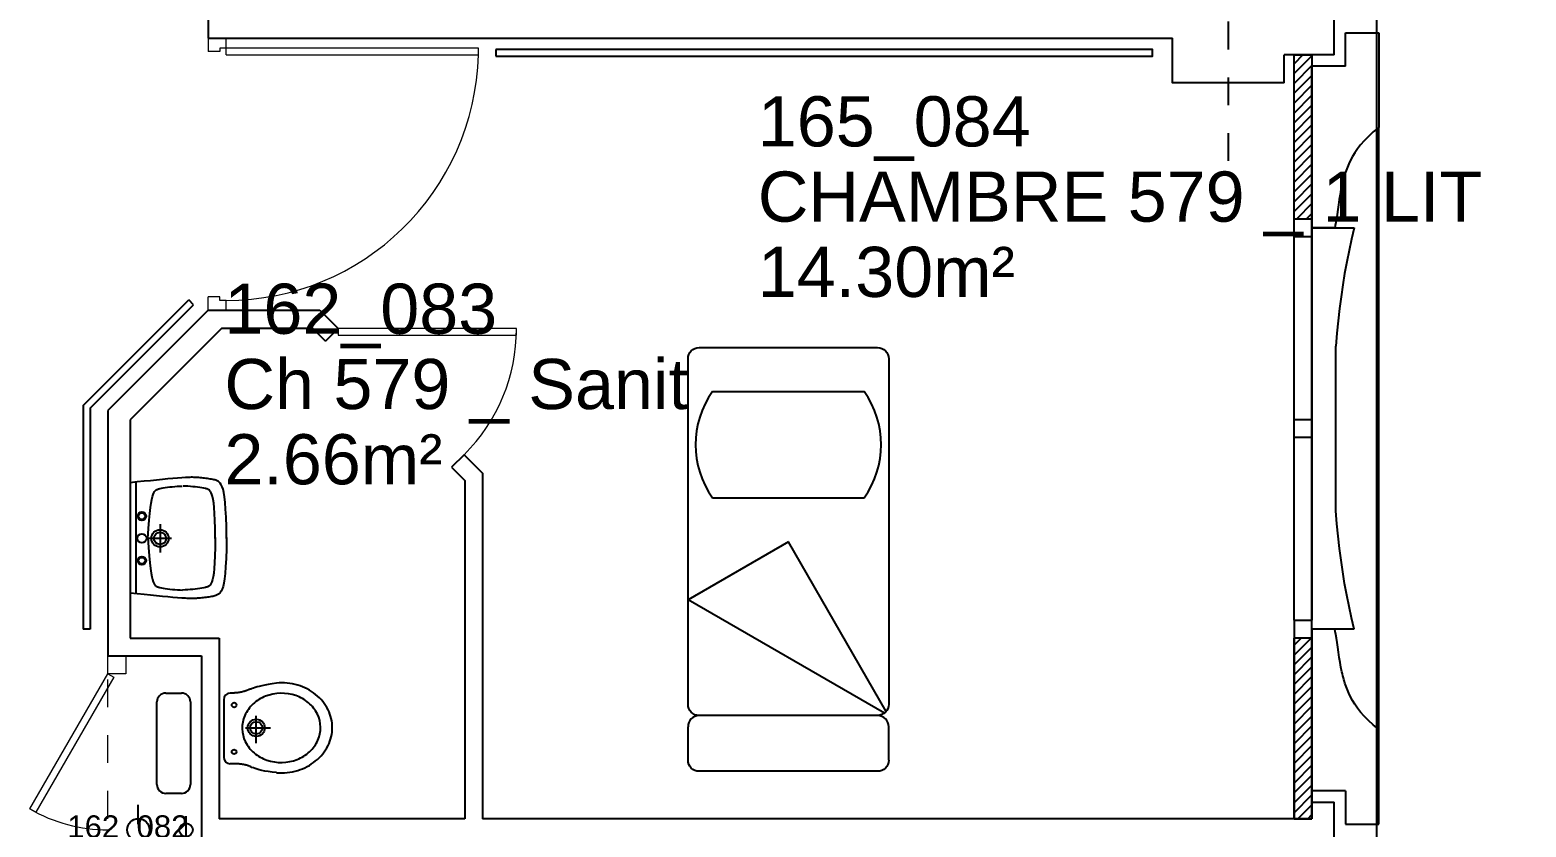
# Model space of a CAD drawing. Header units: metres. Extents: x -5 to 211, y -2 to 116.
# Drawn here: x 161.25 to 167.96, y 81.76 to 85.33 of the extents above; entities that cross this region are included whole.
import ezdxf

# ---------------------------------------------------------------- set-up
doc = ezdxf.new("R2010")
doc.units = ezdxf.units.M
doc.header["$MEASUREMENT"] = 0
doc.linetypes.add('CACHÉ', pattern=[0.25, 0.125, -0.125])
doc.linetypes.add('CONTINU', pattern=[0])
doc.layers.get('0').update_dxf_attribs({"linetype": 'CONTINUOUS'})
for name, color, linetype in [('001 axes', 1, 'CONTINUOUS'), ('004 isolation', 7, 'CONTINUOUS'), ('006 sanitaire', 5, 'CONTINUOUS'), ('009 main courante', 171, 'CONTINUOUS'), ('400 Lits', 150, 'CONTINUOUS'), ('A_CHASS', 4, 'CONTINUOUS'), ('A_Etiqu_Gaine', 8, 'CONTINUOUS'), ('A_Etiqu_Gaine_code', 8, 'CONTINUOUS'), ('A_Etiqu_Local', 8, 'CONTINUOUS'), ('A_MURS_ALÈG', 7, 'CONTINU'), ('A_MURS_CLOI', 7, 'CONTINUOUS'), ('A_MURS_STRU', 7, 'CONTINU'), ('CONTOUR', 54, 'CONTINUOUS')]:
    doc.layers.add(name, color=color, linetype=linetype)
doc.layers.add('A_PORT', color=8, linetype='CONTINUOUS', lineweight=0)
doc.styles.add('Attribut', font='arial.ttf')

# ---------------------------------------------------------------- blocks, each defined once
blk = doc.blocks.new('A_Etiqu_Local')
at = {"style": 'Attribut', "flags": 1}
for tag, p in [('CODE_HOPITAL', (-0.4463, 1.9645)), ('CODE_SITE', (-0.4463, 1.7395)), ('CODE_BATIMENT', (-0.4463, 1.5145)), ('CODE_SECTEUR', (-0.4463, 1.2895)), ('CODE_ETAGE', (-0.4463, 1.0645)), ('NOM_NORMALISE', (-0.4463, -0.843)), ('SECTEUR_ACTIVITE', (-0.4463, -1.068)), ('SOUS_SECTEUR_ACTIVITE', (-0.4463, -1.293)), ('VOLUME', (-0.4463, -1.518)), ('SERVICE', (-0.4463, -1.743)), ('CODE_UG', (-0.4463, -1.968)), ('CODE_UA', (-0.4463, -2.193)), ('CODE_POLE', (-0.4463, -2.418)), ('OCCUPANT_EXTERNE', (-0.4463, -2.643)), ('DISPONIBILITE', (-0.4463, -2.868)), ('ACCES_HANDICAPES', (-0.4463, -3.093)), ('NATURE_SOL', (-0.4463, -3.318)), ('RISQUE_LABORATOIRE', (-0.4463, -3.543)), ('AMIANTE', (-0.4463, -3.768))]:
    blk.add_attdef(tag, p, '', height=0.15, dxfattribs=at)
at = {"layer": 'A_Etiqu_Local', "style": 'Attribut'}
for tag, p in [('CODE_PIECE', (-0.4437, 0.5281)), ('NOM_USAGE', (-0.4437, 0.1906)), ('SURFACE', (-0.4437, -0.1469))]:
    blk.add_attdef(tag, p, '', height=0.225, dxfattribs=at)
blk = doc.blocks.new('A_Etiqu_Gaine')
at = {"style": 'Attribut', "flags": 1}
for tag, p in [('CODE_HOPITAL', (-0.4323, 0.8651)), ('CODE_SITE', (-0.4323, 0.7151)), ('CODE_BATIMENT', (-0.4323, 0.5651)), ('CODE_SECTEUR', (-0.4323, 0.4151)), ('CODE_ETAGE', (-0.4323, 0.2651)), ('NOM_NORMALISE', (-0.4323, -0.3349)), ('SECTEUR_ACTIVITE', (-0.4323, -0.4849)), ('SOUS_SECTEUR_ACTIVITE', (-0.4323, -0.6349)), ('SURFACE', (-0.4323, -0.7849)), ('CODE_UG', (-0.4323, -0.9349)), ('CODE_POLE', (-0.4323, -1.0849)), ('AMIANTE', (-0.4323, -1.2349))]:
    blk.add_attdef(tag, p, '', height=0.1, dxfattribs=at)
at = {"layer": 'A_Etiqu_Gaine', "style": 'Attribut'}
blk.add_attdef('NOM_USAGE', (-0.4323, -0.1849), '', height=0.1, dxfattribs=at)
at = {"layer": 'A_Etiqu_Gaine_code', "style": 'Attribut'}
blk.add_attdef('CODE_PIECE', (-0.4323, -0.0349), '', height=0.1, dxfattribs=at)

msp = doc.modelspace()

# ---------------------------------------------------------------- linework, layer by layer
at = {"layer": '001 axes', "color": 8, "linetype": 'CACHÉ'}
msp.add_line((166.6252, 84.7462), (166.6252, 85.9462), dxfattribs=at)
at = {"layer": '004 isolation', "color": 8, "linetype": 'Continuous'}
for p, q in [((166.9597, 85.2217), (166.9202, 85.1822)), ((166.9202, 85.2217), (167.0002, 85.2217)), ((166.9202, 84.4065), (166.9202, 85.2217)), ((167.0002, 85.2217), (167.0002, 84.4065)), ((166.9202, 85.138), (167.0002, 85.218)), ((167.0002, 85.1738), (166.9202, 85.0938)), ((166.9202, 85.0496), (167.0002, 85.1296)), ((167.0002, 85.0854), (166.9202, 85.0054)), ((166.9202, 84.9612), (167.0002, 85.0412)), ((167.0002, 84.997), (166.9202, 84.917)), ((166.9202, 84.8728), (167.0002, 84.9528)), ((167.0002, 84.9086), (166.9202, 84.8286)), ((166.9202, 84.7844), (167.0002, 84.8644)), ((167.0002, 84.8202), (166.9202, 84.7402)), ((166.9202, 84.696), (167.0002, 84.776)), ((167.0002, 84.7318), (166.9202, 84.6518)), ((166.9202, 84.6076), (167.0002, 84.6876)), ((167.0002, 84.6434), (166.9202, 84.5634)), ((166.9202, 84.5193), (167.0002, 84.5992)), ((167.0002, 84.5551), (166.9316, 84.4865)), ((166.9202, 84.4865), (167.0002, 84.4865)), ((166.9758, 84.4865), (167.0002, 84.5108)), ((167.0002, 84.4065), (166.9202, 84.4065)), ((166.9202, 82.6865), (166.9202, 81.7965)), ((166.9202, 82.6865), (167.0002, 82.6865)), ((167.0002, 81.7965), (167.0002, 82.6865)), ((166.952, 82.6065), (166.9202, 82.5747)), ((166.9202, 82.5305), (166.9961, 82.6065)), ((166.9202, 81.7965), (166.9202, 82.6065)), ((167.0002, 82.6065), (166.9202, 82.6065)), ((167.0002, 82.6065), (167.0002, 81.7965)), ((167.0002, 82.5663), (166.9202, 82.4863)), ((166.9202, 82.4421), (167.0002, 82.5221)), ((167.0002, 82.4779), (166.9202, 82.3979)), ((166.9202, 82.3537), (167.0002, 82.4337)), ((167.0002, 82.3895), (166.9202, 82.3095)), ((166.9202, 82.2654), (167.0002, 82.3453)), ((167.0002, 82.3011), (166.9202, 82.2211)), ((166.9202, 82.177), (167.0002, 82.257)), ((167.0002, 82.2127), (166.9202, 82.1327)), ((166.9202, 82.0886), (167.0002, 82.1686)), ((167.0002, 82.1244), (166.9202, 82.0444)), ((166.9202, 82.0002), (167.0002, 82.0802)), ((167.0002, 82.036), (166.9202, 81.956)), ((166.9202, 81.9118), (167.0002, 81.9918)), ((167.0002, 81.9476), (166.9202, 81.8676)), ((166.9202, 81.8234), (167.0002, 81.9034)), ((167.0002, 81.8713), (167.1002, 81.8713)), ((167.1002, 81.6216), (167.1002, 81.8713)), ((167.0002, 81.8592), (166.9374, 81.7965)), ((166.9817, 81.7965), (167.0002, 81.815)), ((166.9202, 81.7965), (167.0002, 81.7965))]:
    msp.add_line(p, q, dxfattribs=at)
at = {"layer": '006 sanitaire', "color": 8, "linetype": 'Continuous'}
for p, q in [((161.7316, 83.3065), (161.7002, 83.3034)), ((161.7002, 83.3034), (161.7002, 82.808)), ((161.7251, 83.3034), (161.7251, 82.808)), ((161.7619, 83.3095), (161.7316, 83.3065)), ((161.7909, 83.3124), (161.7619, 83.3095)), ((161.8186, 83.3152), (161.7909, 83.3124)), ((161.8447, 83.3178), (161.8186, 83.3152)), ((161.8235, 83.2744), (161.8262, 83.2753)), ((161.8262, 83.2753), (161.8291, 83.2761)), ((161.8291, 83.2761), (161.8324, 83.2769)), ((161.8324, 83.2769), (161.8397, 83.2785)), ((161.8397, 83.2785), (161.848, 83.2801)), ((161.8692, 83.3202), (161.8447, 83.3178)), ((161.848, 83.2801), (161.8573, 83.2815)), ((161.8573, 83.2815), (161.8672, 83.283)), ((161.8672, 83.283), (161.8777, 83.2843)), ((161.8918, 83.3223), (161.8692, 83.3202)), ((161.8777, 83.2843), (161.8886, 83.2854)), ((161.8886, 83.2854), (161.8997, 83.2864)), ((161.9125, 83.3241), (161.8918, 83.3223)), ((161.8997, 83.2864), (161.9108, 83.2872)), ((161.9108, 83.2872), (161.9219, 83.2878)), ((161.9311, 83.3255), (161.9125, 83.3241)), ((161.9219, 83.2878), (161.9326, 83.2882)), ((161.9474, 83.3266), (161.9311, 83.3255)), ((161.9477, 83.2878), (161.937, 83.2882)), ((161.9547, 83.327), (161.9474, 83.3266)), ((161.9588, 83.2872), (161.9477, 83.2878)), ((161.9615, 83.3272), (161.9547, 83.327)), ((161.9699, 83.2864), (161.9588, 83.2872)), ((161.9679, 83.3274), (161.9615, 83.3272)), ((161.974, 83.3275), (161.9679, 83.3274)), ((161.981, 83.2854), (161.9699, 83.2864)), ((161.9798, 83.3275), (161.974, 83.3275)), ((161.9854, 83.3273), (161.9798, 83.3275)), ((161.9919, 83.2843), (161.981, 83.2854)), ((161.991, 83.3271), (161.9854, 83.3273)), ((161.9966, 83.3268), (161.991, 83.3271)), ((162.0024, 83.283), (161.9919, 83.2843)), ((162.0023, 83.3264), (161.9966, 83.3268)), ((162.0083, 83.326), (162.0023, 83.3264)), ((162.0124, 83.2815), (162.0024, 83.283)), ((162.0144, 83.3254), (162.0083, 83.326)), ((162.0216, 83.2801), (162.0124, 83.2815)), ((162.0208, 83.3248), (162.0144, 83.3254)), ((162.0273, 83.3241), (162.0208, 83.3248)), ((162.0299, 83.2785), (162.0216, 83.2801)), ((162.0339, 83.3234), (162.0273, 83.3241)), ((162.0372, 83.2769), (162.0299, 83.2785)), ((162.0404, 83.3226), (162.0339, 83.3234)), ((162.0405, 83.2761), (162.0372, 83.2769)), ((162.0469, 83.3217), (162.0404, 83.3226)), ((162.0434, 83.2753), (162.0405, 83.2761)), ((162.0461, 83.2744), (162.0434, 83.2753)), ((162.0532, 83.3208), (162.0469, 83.3217)), ((162.0592, 83.3198), (162.0532, 83.3208)), ((162.065, 83.3188), (162.0592, 83.3198)), ((162.0703, 83.3178), (162.065, 83.3188)), ((162.0751, 83.3167), (162.0703, 83.3178)), ((162.0796, 83.3156), (162.0751, 83.3167)), ((162.0836, 83.3144), (162.0796, 83.3156)), ((162.0873, 83.313), (162.0836, 83.3144)), ((162.0906, 83.3115), (162.0873, 83.313)), ((162.0937, 83.3099), (162.0906, 83.3115)), ((162.0966, 83.308), (162.0937, 83.3099)), ((162.0992, 83.3058), (162.0966, 83.308)), ((162.1017, 83.3034), (162.0992, 83.3058)), ((162.1041, 83.3006), (162.1017, 83.3034)), ((162.1086, 83.294), (162.1041, 83.3006)), ((162.1128, 83.2853), (162.1086, 83.294)), ((162.1167, 83.2738), (162.1128, 83.2853)), ((161.7908, 83.1914), (161.7937, 83.2121)), ((161.7937, 83.2121), (161.7967, 83.2286)), ((161.7967, 83.2286), (161.7997, 83.2413)), ((161.7997, 83.2413), (161.8028, 83.251)), ((161.8028, 83.251), (161.806, 83.2583)), ((161.806, 83.2583), (161.8093, 83.2637)), ((161.8093, 83.2637), (161.811, 83.2659)), ((161.811, 83.2659), (161.8128, 83.2678)), ((161.8128, 83.2678), (161.8147, 83.2695)), ((161.8147, 83.2695), (161.8166, 83.271)), ((161.8166, 83.271), (161.8187, 83.2722)), ((161.8187, 83.2722), (161.821, 83.2734)), ((161.821, 83.2734), (161.8235, 83.2744)), ((162.0486, 83.2734), (162.0461, 83.2744)), ((162.0509, 83.2722), (162.0486, 83.2734)), ((162.053, 83.271), (162.0509, 83.2722)), ((162.055, 83.2695), (162.053, 83.271)), ((162.0568, 83.2678), (162.055, 83.2695)), ((162.0586, 83.2659), (162.0568, 83.2678)), ((162.0603, 83.2637), (162.0586, 83.2659)), ((162.0636, 83.2583), (162.0603, 83.2637)), ((162.0667, 83.251), (162.0636, 83.2583)), ((162.0697, 83.2413), (162.0667, 83.251)), ((162.0723, 83.2286), (162.0697, 83.2413)), ((162.0747, 83.2121), (162.0723, 83.2286)), ((162.0768, 83.1914), (162.0747, 83.2121)), ((162.1201, 83.2587), (162.1167, 83.2738)), ((162.1232, 83.2394), (162.1201, 83.2587)), ((162.1259, 83.2151), (162.1232, 83.2394)), ((162.1281, 83.1851), (162.1259, 83.2151)), ((161.7849, 83.1347), (161.7878, 83.1658)), ((161.7878, 83.1658), (161.7908, 83.1914)), ((162.0785, 83.1658), (162.0768, 83.1914)), ((162.0798, 83.1347), (162.0785, 83.1658)), ((162.1299, 83.1487), (162.1281, 83.1851)), ((162.1312, 83.1051), (162.1299, 83.1487)), ((161.779, 83.0535), (161.782, 83.0975)), ((161.782, 83.0975), (161.7849, 83.1347)), ((161.8337, 83.117), (161.8337, 82.9905)), ((162.0807, 83.0975), (162.0798, 83.1347)), ((162.0811, 83.0535), (162.0807, 83.0975)), ((162.1319, 83.0537), (162.1312, 83.1051)), ((161.779, 83.0569), (161.782, 83.0129)), ((161.782, 83.0129), (161.7849, 82.9757)), ((161.8848, 83.0537), (161.7827, 83.0537)), ((162.0807, 83.0129), (162.0798, 82.9757)), ((162.0811, 83.0569), (162.0807, 83.0129)), ((162.1319, 83.0577), (162.1312, 83.0062)), ((161.7849, 82.9757), (161.7878, 82.9445)), ((161.7878, 82.9445), (161.7908, 82.9189)), ((162.0785, 82.9445), (162.0768, 82.9189)), ((162.0798, 82.9757), (162.0785, 82.9445)), ((162.1299, 82.9627), (162.1281, 82.9263)), ((162.1312, 83.0062), (162.1299, 82.9627)), ((161.7908, 82.9189), (161.7937, 82.8982)), ((161.7937, 82.8982), (161.7967, 82.8818)), ((161.7967, 82.8818), (161.7997, 82.869)), ((162.0723, 82.8818), (162.0697, 82.869)), ((162.0747, 82.8982), (162.0723, 82.8818)), ((162.0768, 82.9189), (162.0747, 82.8982)), ((162.1259, 82.8963), (162.1232, 82.872)), ((162.1281, 82.9263), (162.1259, 82.8963)), ((161.7316, 82.8049), (161.7002, 82.808)), ((161.7997, 82.869), (161.8028, 82.8593)), ((161.8028, 82.8593), (161.806, 82.8521)), ((161.806, 82.8521), (161.8093, 82.8466)), ((161.8093, 82.8466), (161.811, 82.8444)), ((161.811, 82.8444), (161.8128, 82.8425)), ((161.8128, 82.8425), (161.8147, 82.8408)), ((161.8147, 82.8408), (161.8166, 82.8394)), ((161.8166, 82.8394), (161.8187, 82.8381)), ((161.8187, 82.8381), (161.821, 82.837)), ((161.821, 82.837), (161.8235, 82.836)), ((161.8235, 82.836), (161.8262, 82.8351)), ((161.8262, 82.8351), (161.8291, 82.8342)), ((161.8291, 82.8342), (161.8324, 82.8334)), ((161.8324, 82.8334), (161.8397, 82.8318)), ((161.8397, 82.8318), (161.848, 82.8303)), ((161.848, 82.8303), (161.8573, 82.8288)), ((161.8573, 82.8288), (161.8673, 82.8274)), ((161.8673, 82.8274), (161.878, 82.8261)), ((161.878, 82.8261), (161.8891, 82.8249)), ((161.8891, 82.8249), (161.9004, 82.8239)), ((161.9004, 82.8239), (161.9119, 82.8231)), ((161.9119, 82.8231), (161.9235, 82.8225)), ((161.9235, 82.8225), (161.9348, 82.8221)), ((161.9461, 82.8225), (161.9348, 82.8221)), ((161.9577, 82.8231), (161.9461, 82.8225)), ((161.9692, 82.8239), (161.9577, 82.8231)), ((161.9806, 82.8249), (161.9692, 82.8239)), ((161.9916, 82.8261), (161.9806, 82.8249)), ((162.0023, 82.8274), (161.9916, 82.8261)), ((162.0123, 82.8288), (162.0023, 82.8274)), ((162.0216, 82.8303), (162.0123, 82.8288)), ((162.0299, 82.8318), (162.0216, 82.8303)), ((162.0372, 82.8334), (162.0299, 82.8318)), ((162.0405, 82.8342), (162.0372, 82.8334)), ((162.0434, 82.8351), (162.0405, 82.8342)), ((162.0461, 82.836), (162.0434, 82.8351)), ((162.0486, 82.837), (162.0461, 82.836)), ((162.0509, 82.8381), (162.0486, 82.837)), ((162.053, 82.8394), (162.0509, 82.8381)), ((162.055, 82.8408), (162.053, 82.8394)), ((162.0568, 82.8425), (162.055, 82.8408)), ((162.0586, 82.8444), (162.0568, 82.8425)), ((162.0603, 82.8466), (162.0586, 82.8444)), ((162.0636, 82.8521), (162.0603, 82.8466)), ((162.0667, 82.8593), (162.0636, 82.8521)), ((162.0697, 82.869), (162.0667, 82.8593)), ((162.0992, 82.8056), (162.0966, 82.8034)), ((162.1017, 82.808), (162.0992, 82.8056)), ((162.1041, 82.8107), (162.1017, 82.808)), ((162.1086, 82.8174), (162.1041, 82.8107)), ((162.1128, 82.8261), (162.1086, 82.8174)), ((162.1167, 82.8376), (162.1128, 82.8261)), ((162.1201, 82.8527), (162.1167, 82.8376)), ((162.1232, 82.872), (162.1201, 82.8527)), ((161.7619, 82.8019), (161.7316, 82.8049)), ((161.7909, 82.799), (161.7619, 82.8019)), ((161.8186, 82.7962), (161.7909, 82.799)), ((161.8447, 82.7936), (161.8186, 82.7962)), ((161.8692, 82.7912), (161.8447, 82.7936)), ((161.8918, 82.7891), (161.8692, 82.7912)), ((161.9125, 82.7873), (161.8918, 82.7891)), ((161.9311, 82.7859), (161.9125, 82.7873)), ((161.9474, 82.7848), (161.9311, 82.7859)), ((161.9547, 82.7844), (161.9474, 82.7848)), ((161.9615, 82.7842), (161.9547, 82.7844)), ((161.9679, 82.784), (161.9615, 82.7842)), ((161.974, 82.7839), (161.9679, 82.784)), ((161.9798, 82.7839), (161.974, 82.7839)), ((161.9854, 82.7841), (161.9798, 82.7839)), ((161.991, 82.7843), (161.9854, 82.7841)), ((161.9966, 82.7846), (161.991, 82.7843)), ((162.0023, 82.785), (161.9966, 82.7846)), ((162.0083, 82.7854), (162.0023, 82.785)), ((162.0144, 82.786), (162.0083, 82.7854)), ((162.0208, 82.7866), (162.0144, 82.786)), ((162.0273, 82.7873), (162.0208, 82.7866)), ((162.0339, 82.788), (162.0273, 82.7873)), ((162.0404, 82.7888), (162.0339, 82.788)), ((162.0469, 82.7897), (162.0404, 82.7888)), ((162.0532, 82.7906), (162.0469, 82.7897)), ((162.0592, 82.7916), (162.0532, 82.7906)), ((162.065, 82.7926), (162.0592, 82.7916)), ((162.0703, 82.7936), (162.065, 82.7926)), ((162.0751, 82.7947), (162.0703, 82.7936)), ((162.0796, 82.7958), (162.0751, 82.7947)), ((162.0836, 82.797), (162.0796, 82.7958)), ((162.0873, 82.7984), (162.0836, 82.797)), ((162.0906, 82.7999), (162.0873, 82.7984)), ((162.0937, 82.8015), (162.0906, 82.7999)), ((162.0966, 82.8034), (162.0937, 82.8015)), ((162.3558, 82.404), (162.3365, 82.4011)), ((161.8597, 82.3599), (161.9297, 82.3599)), ((162.1517, 82.3601), (162.1486, 82.36)), ((162.1565, 82.3601), (162.1517, 82.3601)), ((162.1611, 82.3601), (162.1565, 82.3601)), ((162.1655, 82.3602), (162.1611, 82.3601)), ((162.1699, 82.3603), (162.1655, 82.3602)), ((162.1742, 82.3605), (162.1699, 82.3603)), ((162.1785, 82.3608), (162.1742, 82.3605)), ((162.1827, 82.3612), (162.1785, 82.3608)), ((162.187, 82.3618), (162.1827, 82.3612)), ((162.1914, 82.3625), (162.187, 82.3618)), ((162.1958, 82.3634), (162.1914, 82.3625)), ((162.198, 82.3639), (162.1958, 82.3634)), ((162.2003, 82.3644), (162.198, 82.3639)), ((162.2026, 82.365), (162.2003, 82.3644)), ((162.2049, 82.3656), (162.2026, 82.365)), ((162.2072, 82.3663), (162.2049, 82.3656)), ((162.2094, 82.367), (162.2072, 82.3663)), ((162.2117, 82.3677), (162.2094, 82.367)), ((162.2139, 82.3684), (162.2117, 82.3677)), ((162.2161, 82.3691), (162.2139, 82.3684)), ((162.2182, 82.3699), (162.2161, 82.3691)), ((162.2203, 82.3706), (162.2182, 82.3699)), ((162.2223, 82.3713), (162.2203, 82.3706)), ((162.2244, 82.3721), (162.2223, 82.3713)), ((162.2264, 82.3728), (162.2244, 82.3721)), ((162.2285, 82.3736), (162.2264, 82.3728)), ((162.2307, 82.3744), (162.2285, 82.3736)), ((162.2329, 82.3753), (162.2307, 82.3744)), ((162.2352, 82.3761), (162.2329, 82.3753)), ((162.2377, 82.3771), (162.2352, 82.3761)), ((162.2403, 82.378), (162.2377, 82.3771)), ((162.246, 82.3801), (162.2403, 82.378)), ((162.2526, 82.3823), (162.246, 82.3801)), ((162.2602, 82.3847), (162.2526, 82.3823)), ((162.269, 82.3872), (162.2602, 82.3847)), ((162.2791, 82.3898), (162.269, 82.3872)), ((162.2908, 82.3925), (162.2791, 82.3898)), ((162.3041, 82.3953), (162.2908, 82.3925)), ((162.3193, 82.3982), (162.3041, 82.3953)), ((162.3365, 82.4011), (162.3193, 82.3982)), ((161.8197, 81.9499), (161.8197, 82.3199)), ((161.9697, 82.3199), (161.9697, 81.9499)), ((162.1197, 82.33), (162.1197, 82.0728)), ((162.2167, 82.2039), (162.329, 82.2039)), ((162.2655, 82.1355), (162.2655, 82.2576)), ((162.1517, 82.0427), (162.1486, 82.0428)), ((162.1565, 82.0427), (162.1517, 82.0427)), ((162.1611, 82.0427), (162.1565, 82.0427)), ((162.1655, 82.0427), (162.1611, 82.0427)), ((162.1699, 82.0426), (162.1655, 82.0427)), ((162.1742, 82.0425), (162.1699, 82.0426)), ((162.1785, 82.0424), (162.1742, 82.0425)), ((162.1827, 82.0422), (162.1785, 82.0424)), ((162.187, 82.0419), (162.1827, 82.0422)), ((162.1914, 82.0415), (162.187, 82.0419)), ((162.1958, 82.0411), (162.1914, 82.0415)), ((162.198, 82.0408), (162.1958, 82.0411)), ((162.2003, 82.0406), (162.198, 82.0408)), ((162.2026, 82.0402), (162.2003, 82.0406)), ((162.2049, 82.0399), (162.2026, 82.0402)), ((162.2072, 82.0395), (162.2049, 82.0399)), ((162.2094, 82.0391), (162.2072, 82.0395)), ((162.2117, 82.0387), (162.2094, 82.0391)), ((162.2139, 82.0383), (162.2117, 82.0387)), ((162.2161, 82.0378), (162.2139, 82.0383)), ((162.2182, 82.0372), (162.2161, 82.0378)), ((162.2203, 82.0367), (162.2182, 82.0372)), ((162.2223, 82.036), (162.2203, 82.0367)), ((162.2244, 82.0354), (162.2223, 82.036)), ((162.2264, 82.0347), (162.2244, 82.0354)), ((162.2285, 82.0339), (162.2264, 82.0347)), ((162.2307, 82.0331), (162.2285, 82.0339)), ((162.2329, 82.0322), (162.2307, 82.0331)), ((162.2352, 82.0313), (162.2329, 82.0322)), ((162.2377, 82.0303), (162.2352, 82.0313)), ((162.2403, 82.0292), (162.2377, 82.0303)), ((162.246, 82.0267), (162.2403, 82.0292)), ((162.2526, 82.0241), (162.246, 82.0267)), ((162.2602, 82.0212), (162.2526, 82.0241)), ((162.269, 82.0183), (162.2602, 82.0212)), ((162.2791, 82.0154), (162.269, 82.0183)), ((162.2908, 82.0126), (162.2791, 82.0154)), ((162.3041, 82.0099), (162.2908, 82.0126)), ((162.3193, 82.0075), (162.3041, 82.0099)), ((162.3365, 82.0054), (162.3193, 82.0075)), ((162.3558, 82.0037), (162.3365, 82.0054)), ((161.9297, 81.9099), (161.8597, 81.9099)), ((161.7364, 81.7716), (161.7364, 81.8594)), ((161.9502, 81.808), (161.9502, 81.685))]:
    msp.add_line(p, q, dxfattribs=at)
for centre, radius in [((161.7523, 83.1532), 0.0189), ((161.7523, 83.1532), 0.0144), ((161.7523, 83.0537), 0.0204), ((161.8337, 83.0537), 0.0387), ((161.8337, 83.0537), 0.0274), ((161.7523, 82.9542), 0.0189), ((161.7523, 82.9542), 0.0144), ((162.1658, 82.3064), 0.0105), ((162.2655, 82.2039), 0.0383), ((162.2655, 82.2039), 0.0276), ((162.1658, 82.0964), 0.0105), ((161.7364, 81.7465), 0.05), ((161.9502, 81.7465), 0.03)]:
    msp.add_circle(centre, radius, dxfattribs=at)
for centre, radius, start, end in [((162.3791, 82.1462), 0.2596, 73.7799, 94.98099), ((161.8597, 82.3199), 0.04, 89.99996, 180.00004), ((161.9297, 82.3199), 0.04, 359.99924, 89.99933), ((162.1497, 82.33), 0.03, 92.1835, 180.00001), ((162.3705, 82.1815), 0.1761, 111.2818, 132.63944), ((162.3787, 82.1605), 0.1986, 71.08941, 111.2684), ((162.386, 82.1818), 0.1761, 49.73246, 71.09011), ((162.3868, 82.1727), 0.232, 51.3375, 73.77953), ((162.4025, 82.1923), 0.2069, 26.62296, 51.33762), ((162.3583, 82.1948), 0.1581, 132.63973, 156.06195), ((162.3977, 82.1956), 0.1581, 26.30915, 49.73137), ((162.4276, 82.2049), 0.1787, 359.99999, 26.62297), ((162.3397, 82.2031), 0.1377, 156.0615, 206.3221), ((162.416, 82.2046), 0.1377, 336.0615, 26.28815), ((162.4268, 82.2049), 0.1796, 333.48107, 359.99958), ((162.358, 82.2121), 0.1581, 206.30986, 229.73207), ((162.3973, 82.2129), 0.1581, 312.63973, 336.06195), ((162.1497, 82.0728), 0.03, 180.00001, 267.81647), ((162.3696, 82.2259), 0.1761, 229.73246, 251.09011), ((162.3851, 82.2262), 0.1761, 291.2818, 312.63944), ((162.3997, 82.2184), 0.2098, 308.97884, 333.48144), ((162.3769, 82.2472), 0.1986, 251.08941, 291.29174), ((162.3768, 82.2619), 0.26, 265.53716, 286.69985), ((162.384, 82.2379), 0.2348, 286.69913, 308.97816), ((161.8597, 81.9499), 0.04, 179.99924, 269.99933), ((161.9297, 81.9499), 0.04, 269.99924, 359.99933)]:
    msp.add_arc(centre, radius, start, end, dxfattribs=at)
at = {"layer": '009 main courante', "color": 8, "linetype": 'Continuous'}
for p, q in [((163.3402, 85.246), (163.3402, 85.216)), ((161.4897, 83.6493), (161.9631, 84.1227)), ((161.5197, 83.6369), (161.9843, 84.1015)), ((161.9843, 84.1015), (161.9631, 84.1227)), ((161.4897, 83.6493), (161.4897, 82.6459)), ((161.5197, 83.6369), (161.5197, 82.6459)), ((161.5197, 82.6459), (161.4897, 82.6459))]:
    msp.add_line(p, q, dxfattribs=at)
msp.add_lwpolyline([(163.3402, 85.216), (166.2852, 85.216), (166.2852, 85.246), (163.3402, 85.246)], dxfattribs=at)
at = {"layer": '400 Lits', "color": 8, "linetype": 'Continuous'}
for p, q in [((164.3109, 83.7124), (164.9925, 83.7124)), ((164.3109, 83.2353), (164.9925, 83.2353)), ((164.6517, 83.0386), (164.2017, 82.7788)), ((165.0908, 82.278), (164.6517, 83.0386)), ((165.0829, 82.2701), (164.2017, 82.7788)), ((164.2017, 82.0592), (164.2017, 82.2092)), ((165.0517, 82.2592), (164.2517, 82.2592)), ((165.1017, 82.0592), (165.1017, 82.2092))]:
    msp.add_line(p, q, dxfattribs=at)
for points in [[(164.2017, 82.3089), (164.2017, 83.8592, -0.414213), (164.2517, 83.9092), (165.0517, 83.9092, -0.414214), (165.1017, 83.8592), (165.1017, 82.3089)], [(165.1017, 82.3092, -0.414213), (165.0517, 82.2592), (164.2517, 82.2592, -0.414214), (164.2017, 82.3092)], [(165.1017, 82.2092, 0.414213), (165.0517, 82.2592), (164.2517, 82.2592, 0.414214), (164.2017, 82.2092)], [(165.1017, 82.0592, -0.414213), (165.0517, 82.0092), (164.2517, 82.0092, -0.414214), (164.2017, 82.0592)]]:
    msp.add_lwpolyline(points, format="xyb", dxfattribs=at)
for start, end in [(145.00777, 214.99254), (325.00791, 34.99193)]:
    msp.add_arc((164.6517, 83.4739), 0.416, start, end, dxfattribs=at)
at = {"layer": 'A_CHASS', "color": 8, "linetype": 'Continuous'}
for p, q in [((166.9202, 82.6865), (166.9202, 84.4065)), ((167.0002, 84.4065), (167.0002, 82.6865))]:
    msp.add_line(p, q, dxfattribs=at)
for points in [[(166.9202, 83.5865), (167.0002, 83.5865)], [(167.0002, 83.5065), (166.9202, 83.5065)]]:
    msp.add_lwpolyline(points, dxfattribs=at)
at = {"layer": 'A_MURS_ALÈG', "color": 8, "ltscale": 200}
for p, q in [((167.3002, 82.1965), (167.3002, 84.8965)), ((167.0002, 82.6465), (167.0002, 84.4465)), ((167.0002, 84.4465), (167.1902, 84.4465)), ((167.1902, 84.4465), (167.1777, 84.3953)), ((167.1777, 84.3953), (167.1664, 84.3443)), ((167.156, 84.2932), (167.1467, 84.2418)), ((167.1664, 84.3443), (167.156, 84.2932)), ((167.1467, 84.2418), (167.1382, 84.19)), ((167.1382, 84.19), (167.1305, 84.1374)), ((167.1236, 84.0839), (167.1174, 84.0293)), ((167.1305, 84.1374), (167.1236, 84.0839)), ((167.1174, 84.0293), (167.1118, 83.9734)), ((167.1118, 83.9734), (167.1068, 83.9159)), ((167.1068, 83.1771), (167.1068, 83.9159)), ((167.1902, 82.6465), (167.0002, 82.6465))]:
    msp.add_line(p, q, dxfattribs=at)
msp.add_lwpolyline([(167.1902, 82.6465), (167.1777, 82.6976), (167.1664, 82.7486), (167.156, 82.7997), (167.1467, 82.8511), (167.1382, 82.903), (167.1305, 82.9555), (167.1236, 83.009), (167.1174, 83.0636), (167.1118, 83.1196), (167.1068, 83.1771)], dxfattribs=at)
at = {"layer": 'A_MURS_CLOI', "color": 8, "linetype": 'Continuous'}
for p, q in [((162.0502, 85.3965), (162.0502, 85.2965)), ((162.0502, 85.2965), (166.3752, 85.2965)), ((162.0502, 84.0768), (161.6002, 83.6267)), ((162.0502, 84.0768), (162.5502, 84.0768)), ((162.5502, 84.0768), (162.6324, 83.9946)), ((162.1116, 83.9968), (161.7002, 83.5853)), ((162.1116, 83.9968), (162.5171, 83.9968)), ((162.5171, 83.9968), (162.5758, 83.938)), ((162.6324, 83.9946), (162.5758, 83.938)), ((161.6002, 83.6267), (161.6002, 82.5264)), ((161.7002, 83.5853), (161.7002, 82.6064)), ((163.198, 83.4289), (163.1415, 83.3723)), ((163.198, 83.4289), (163.2802, 83.3468)), ((163.1415, 83.3723), (163.2002, 83.3136)), ((163.2802, 83.3468), (163.2802, 81.7964)), ((163.2002, 83.3136), (163.2002, 81.7964)), ((161.7002, 82.6064), (162.0997, 82.6064)), ((162.0997, 82.6064), (162.0997, 81.7964)), ((161.6002, 82.5264), (162.0197, 82.5264)), ((162.0197, 82.5264), (162.0197, 80.9664)), ((163.2002, 81.7964), (162.0997, 81.7964)), ((167.0002, 81.7965), (163.2802, 81.7965))]:
    msp.add_line(p, q, dxfattribs=at)
at = {"layer": 'A_MURS_STRU', "color": 8, "linetype": 'Continuous'}
for p, q in [((167.1002, 85.2217), (167.1002, 85.4714)), ((167.1502, 85.1716), (167.1502, 85.3215)), ((167.1502, 85.3215), (167.3002, 85.3215)), ((167.3002, 85.3215), (167.3002, 84.8965)), ((167.1002, 85.2217), (166.8752, 85.2217)), ((166.8752, 85.0962), (166.8752, 85.2217)), ((167.1502, 85.1716), (167.0002, 85.1716)), ((167.0002, 84.4465), (167.0002, 85.1716)), ((167.3002, 84.8965), (167.2753, 84.8762)), ((167.2183, 84.8185), (167.2043, 84.8005)), ((167.2347, 84.8372), (167.2183, 84.8185)), ((167.2536, 84.8564), (167.2347, 84.8372)), ((167.2753, 84.8762), (167.2536, 84.8564)), ((167.182, 84.7659), (167.1733, 84.7495)), ((167.1923, 84.7829), (167.182, 84.7659)), ((167.2043, 84.8005), (167.1923, 84.7829)), ((167.148, 84.6882), (167.1456, 84.6806)), ((167.1506, 84.6958), (167.148, 84.6882)), ((167.1533, 84.7032), (167.1506, 84.6958)), ((167.1562, 84.7107), (167.1533, 84.7032)), ((167.1592, 84.7182), (167.1562, 84.7107)), ((167.1658, 84.7335), (167.1592, 84.7182)), ((167.1733, 84.7495), (167.1658, 84.7335)), ((167.1303, 84.6175), (167.1264, 84.5957)), ((167.1344, 84.6378), (167.1303, 84.6175)), ((167.1365, 84.6472), (167.1344, 84.6378)), ((167.1387, 84.6561), (167.1365, 84.6472)), ((167.1409, 84.6646), (167.1387, 84.6561)), ((167.1432, 84.6727), (167.1409, 84.6646)), ((167.1456, 84.6806), (167.1432, 84.6727)), ((167.119, 84.5502), (167.1156, 84.5279)), ((167.1226, 84.5731), (167.119, 84.5502)), ((167.1264, 84.5957), (167.1226, 84.5731)), ((167.1097, 84.4872), (167.1071, 84.4703)), ((167.1125, 84.5066), (167.1097, 84.4872)), ((167.1156, 84.5279), (167.1125, 84.5066)), ((167.1002, 84.4465), (167.0002, 84.4465)), ((167.1049, 84.4564), (167.103, 84.4464)), ((167.1071, 84.4703), (167.1049, 84.4564)), ((167.0002, 82.6465), (167.0002, 81.9214)), ((167.1002, 82.6465), (167.0002, 82.6465)), ((167.1049, 82.6365), (167.103, 82.6466)), ((167.1071, 82.6227), (167.1049, 82.6365)), ((167.1097, 82.6058), (167.1071, 82.6227)), ((167.1125, 82.5863), (167.1097, 82.6058)), ((167.1156, 82.5651), (167.1125, 82.5863)), ((167.119, 82.5427), (167.1156, 82.5651)), ((167.1226, 82.5199), (167.119, 82.5427)), ((167.1264, 82.4972), (167.1226, 82.5199)), ((167.1303, 82.4755), (167.1264, 82.4972)), ((167.1344, 82.4552), (167.1303, 82.4755)), ((167.1365, 82.4458), (167.1344, 82.4552)), ((167.1387, 82.4369), (167.1365, 82.4458)), ((167.1409, 82.4284), (167.1387, 82.4369)), ((167.1432, 82.4203), (167.1409, 82.4284)), ((167.1456, 82.4124), (167.1432, 82.4203)), ((167.148, 82.4047), (167.1456, 82.4124)), ((167.1506, 82.3972), (167.148, 82.4047)), ((167.1533, 82.3898), (167.1506, 82.3972)), ((167.1562, 82.3823), (167.1533, 82.3898)), ((167.1592, 82.3748), (167.1562, 82.3823)), ((167.1658, 82.3594), (167.1592, 82.3748)), ((167.1733, 82.3435), (167.1658, 82.3594)), ((167.182, 82.3271), (167.1733, 82.3435)), ((167.1923, 82.3101), (167.182, 82.3271)), ((167.2043, 82.2925), (167.1923, 82.3101)), ((167.2183, 82.2744), (167.2043, 82.2925)), ((167.2347, 82.2558), (167.2183, 82.2744)), ((167.2536, 82.2366), (167.2347, 82.2558)), ((167.2753, 82.2168), (167.2536, 82.2366)), ((167.3002, 82.1965), (167.2753, 82.2168)), ((167.3002, 81.7715), (167.3002, 82.1965)), ((167.1502, 81.9214), (167.0002, 81.9214)), ((167.1502, 81.9214), (167.1502, 81.7715)), ((167.1502, 81.7715), (167.3002, 81.7715))]:
    msp.add_line(p, q, dxfattribs=at)
msp.add_lwpolyline([(166.8752, 85.0962), (166.3752, 85.0962), (166.3752, 85.2962)], dxfattribs=at)
at = {"layer": 'A_PORT', "color": 8, "linetype": 'Continuous'}
for p, q in [((162.0502, 85.2965), (162.1302, 85.2965)), ((162.0502, 85.2965), (162.0502, 85.2366)), ((162.1302, 85.2226), (162.1302, 85.2965)), ((162.1024, 85.2366), (162.0502, 85.2366)), ((163.2618, 85.2526), (162.1024, 85.2526)), ((162.1024, 85.2526), (162.1024, 85.2366)), ((162.1302, 85.2226), (163.2618, 85.2226)), ((163.2618, 85.2226), (163.2618, 85.2526)), ((162.1024, 84.1366), (162.0502, 84.1366)), ((162.0502, 84.0768), (162.0502, 84.1366)), ((162.1024, 84.1206), (162.1024, 84.1366)), ((162.1302, 84.1206), (162.1024, 84.1206)), ((162.1302, 84.0768), (162.1302, 84.1206)), ((162.0502, 84.0768), (162.1302, 84.0768)), ((163.4324, 83.9946), (162.6324, 83.9946)), ((162.6324, 83.9946), (162.6324, 83.9646)), ((162.6324, 83.9646), (163.4324, 83.9646)), ((163.4324, 83.9646), (163.4324, 83.9946)), ((161.6002, 82.5264), (161.6802, 82.5264)), ((161.6002, 82.4464), (161.6002, 82.5264)), ((161.6802, 82.5264), (161.6802, 82.4464)), ((161.2502, 81.8402), (161.6002, 82.4464)), ((161.6262, 82.4314), (161.2762, 81.8252)), ((161.6802, 82.4464), (161.6002, 82.4464)), ((161.6002, 82.4464), (161.6262, 82.4314)), ((161.2762, 81.8252), (161.2502, 81.8402))]:
    msp.add_line(p, q, dxfattribs=at)
at = {"layer": 'A_PORT', "color": 8, "linetype": 'CACHÉ'}
msp.add_line((161.6002, 81.0464), (161.6002, 82.4464), dxfattribs=at)
at = {"layer": 'A_PORT', "color": 8, "linetype": 'Continuous'}
for centre, radius, start, end in [((162.1302, 85.2526), 1.132, 270, 358.48138), ((162.6324, 83.9946), 0.8, 314.99999, 0), ((161.6002, 82.4464), 0.7, 240.00001, 270)]:
    msp.add_arc(centre, radius, start, end, dxfattribs=at)
at = {"layer": 'CONTOUR', "color": 8}
msp.add_lwpolyline([(187.2502, 66.5211), (185.4002, 66.5211), (185.4002, 67.4961), (167.3002, 67.4961), (167.2905, 74.5461), (167.2905, 92.6961)], dxfattribs=at)

# ---------------------------------------------------------------- block references
at = {"layer": 'A_Etiqu_Gaine', "color": 8}
ref = msp.add_blockref('A_Etiqu_Gaine', (161.85, 81.7464), dxfattribs=at)
ref.add_attrib('CODE_PIECE', '162_082', (161.4176, 81.7116), dxfattribs={"layer": 'A_Etiqu_Gaine_code', "height": 0.1, "style": 'Attribut'})
ref.add_attrib('NOM_USAGE', 'G9', (161.4176, 81.5616), dxfattribs={"height": 0.1, "style": 'Attribut'})
at = {"layer": 'A_Etiqu_Local', "color": 8}
ref = msp.add_blockref('A_Etiqu_Local', (164.9584, 84.2833), dxfattribs=at)
ref.add_attrib('CODE_PIECE', '165_084', (164.5148, 84.8114), dxfattribs={"height": 0.225, "style": 'Attribut'})
ref.add_attrib('NOM_USAGE', 'CHAMBRE 579 _ 1 LIT', (164.5148, 84.4739), dxfattribs={"height": 0.225, "style": 'Attribut'})
ref.add_attrib('SURFACE', '14.30m²', (164.5148, 84.1364), dxfattribs={"height": 0.225, "style": 'Attribut'})
ref = msp.add_blockref('A_Etiqu_Local', (162.566, 83.4429), dxfattribs=at)
ref.add_attrib('CODE_PIECE', '162_083', (162.1224, 83.971), dxfattribs={"height": 0.225, "style": 'Attribut'})
ref.add_attrib('NOM_USAGE', 'Ch 579 _ Sanit', (162.1224, 83.6335), dxfattribs={"height": 0.225, "style": 'Attribut'})
ref.add_attrib('SURFACE', '2.66m²', (162.1224, 83.296), dxfattribs={"height": 0.225, "style": 'Attribut'})

doc.saveas('drawing.dxf')
